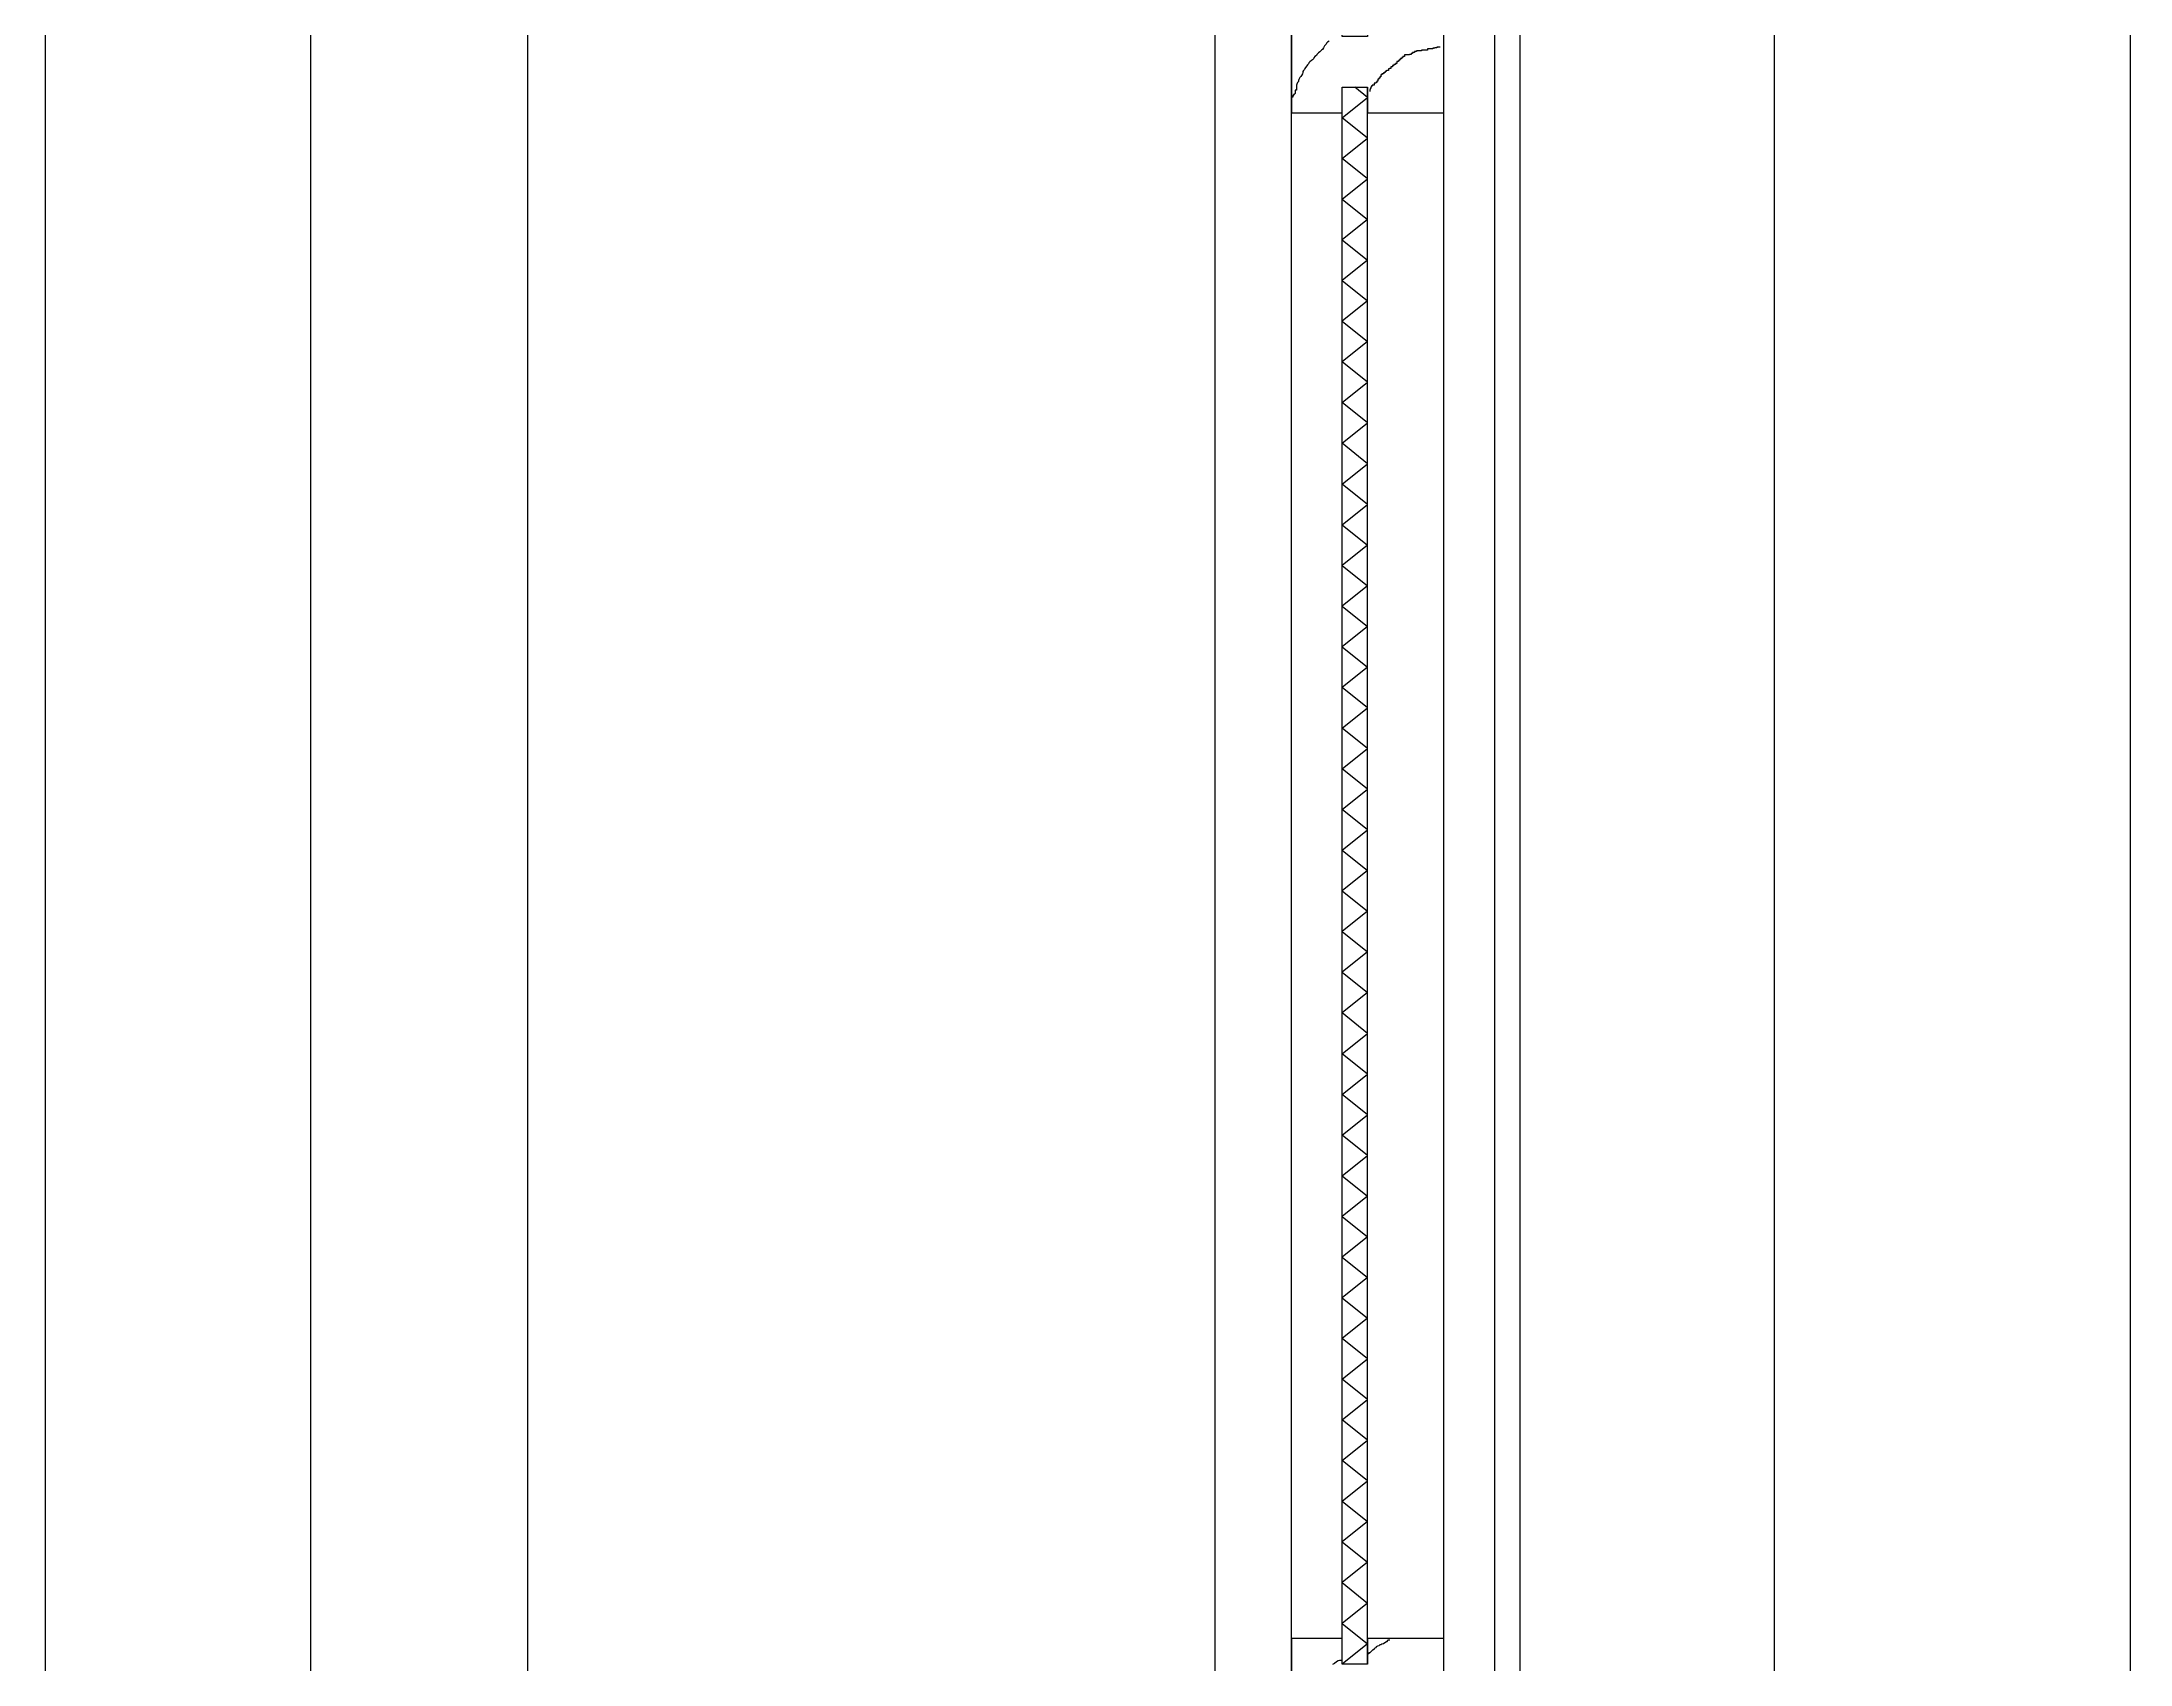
# Model space of a CAD drawing. Header units: metres. Extents: x 237 to 5358, y 156 to 7022.
# Drawn here: x 3638 to 4459, y 2727 to 3365 of the extents above; entities that cross this region are included whole.
import ezdxf

# ---------------------------------------------------------------- set-up
doc = ezdxf.new("R2010")
doc.units = ezdxf.units.M
for name, color, linetype in [('3', 3, 'Continuous'), ('4', 4, 'Continuous'), ('7', 7, 'Continuous'), ('BH', 3, 'Continuous'), ('DIM', 3, 'Continuous')]:
    doc.layers.add(name, color=color, linetype=linetype)
doc.dimstyles.get("Standard").update_dxf_attribs({"dimtxt": 2.5, "dimasz": 2.5, "dimexe": 1.25, "dimexo": 0.625, "dimtad": 1, "dimcen": 2.5, "dimazin": 3, "dimtfac": 1, "dimtmove": 0, "dimatfit": 3})

# ---------------------------------------------------------------- blocks, each defined once
blk = doc.blocks.new('BH2')
at = {"layer": 'BH'}
blk.add_lwpolyline([(0, 32), (5, 28), (0, 24), (5, 20), (0, 16), (5, 12), (0, 8), (5, 4), (0, 0)], dxfattribs=at)
blk = doc.blocks.new('*D1')
for p, q in [((3639.02, 6576.88), (3639.02, 3697.6)), ((3638.77, 3697.6), (3638.52, 3697.6)), ((3639.02, 818.32), (3639.02, 3697.6)), ((3639.02, 3697.6), (3639.02, 3697.6)), ((3639.27, 3697.6), (3639.52, 3697.6))]:
    blk.add_line(p, q)
at = {"layer": 'Defpoints'}
for p in [(3639.02, 6576.88), (3639.02, 3697.6), (3639.02, 818.32)]:
    blk.add_point(p, dxfattribs=at)
at = {"layer": 'DIM', "insert": (3639.02, 3698.725), "char_height": 1, "attachment_point": 5}
blk.add_mtext('2880', dxfattribs=at)
blk = doc.blocks.new('*D51')
for p, q in [((3828.77, 4656.87), (3828.77, 3636.87)), ((3828.52, 3636.87), (3828.27, 3636.87)), ((3828.77, 2616.88), (3828.77, 3636.87)), ((3828.77, 3636.87), (3828.77, 3636.87)), ((3829.02, 3636.87), (3829.27, 3636.87))]:
    blk.add_line(p, q)
at = {"layer": 'Defpoints'}
for p in [(3828.77, 4656.87), (3828.77, 3636.87), (3828.77, 2616.88)]:
    blk.add_point(p, dxfattribs=at)
at = {"layer": 'DIM', "insert": (3828.77, 3637.995), "char_height": 1, "attachment_point": 5}
blk.add_mtext('0', dxfattribs=at)
blk = doc.blocks.new('*D52')
for p, q in [((3743.42, 6056.88), (3743.42, 3736.88)), ((3743.16, 3736.88), (3742.91, 3736.88)), ((3743.41, 1416.88), (3743.41, 3736.88)), ((3743.42, 3736.88), (3743.41, 3736.88)), ((3743.67, 3736.88), (3743.92, 3736.88))]:
    blk.add_line(p, q)
at = {"layer": 'Defpoints'}
for p in [(3743.42, 6056.88), (3743.42, 3736.88), (3743.41, 1416.88)]:
    blk.add_point(p, dxfattribs=at)
at = {"layer": 'DIM', "insert": (3743.415, 3735.755), "char_height": 1, "attachment_point": 5}
blk.add_mtext('2320', dxfattribs=at)

msp = doc.modelspace()

# ---------------------------------------------------------------- linework, layer by layer
at = {"layer": '3'}
msp.add_line((4189.08, 1466.88), (4189.08, 4616.87), dxfattribs=at)
at = {"layer": '4'}
for p, q in [((4099.08, 1366.88), (4099.08, 4716.87)), ((4319.08, 1216.88), (4319.08, 4656.87)), ((4129.08, 1446.88), (4129.08, 4636.87)), ((4209.08, 1446.88), (4209.08, 4636.87))]:
    msp.add_line(p, q, dxfattribs=at)
msp.add_lwpolyline([(4459.08, 6056.88), (4459.08, 2941.04), (4459.08, 1416.88)], dxfattribs=at)
for points in [[(4189.08, 3376.87), (4159.08, 3376.87), (4159.08, 3366.87), (4149.08, 3366.87), (4149.08, 3376.87), (4129.08, 3376.87), (4129.08, 3336.87), (4149.08, 3336.87), (4149.08, 3346.87), (4159.08, 3346.87), (4159.08, 3336.87), (4189.08, 3336.87)], [(4189.08, 2736.87), (4159.08, 2736.87), (4159.08, 2726.87), (4149.08, 2726.87), (4149.08, 2736.87), (4129.08, 2736.87), (4129.08, 2696.87), (4149.08, 2696.87), (4149.08, 2706.87), (4159.08, 2706.87), (4159.08, 2696.87), (4189.08, 2696.87)]]:
    msp.add_lwpolyline(points, close=True, dxfattribs=at)
at = {"layer": '7'}
for p, q in [((4219.08, 1426.88), (4219.08, 4656.87)), ((4149.08, 2726.87), (4149.08, 3346.87)), ((4159.08, 2726.87), (4159.08, 3346.87))]:
    msp.add_line(p, q, dxfattribs=at)
at = {"layer": 'BH'}
for p, q in [((4139.75, 3360.41), (4139.15, 3359.82)), ((4140.34, 3360.8), (4139.75, 3360.41)), ((4140.93, 3361.4), (4140.34, 3360.8)), ((4141.33, 3361.79), (4140.93, 3361.4)), ((4141.73, 3362.39), (4141.33, 3361.79)), ((4142.12, 3363.18), (4141.73, 3362.39)), ((4142.52, 3363.57), (4142.12, 3363.18)), ((4142.71, 3363.77), (4142.52, 3363.57)), ((4142.91, 3364.17), (4142.71, 3363.77)), ((4143.31, 3364.56), (4142.91, 3364.17)), ((4143.9, 3364.96), (4143.31, 3364.56)), ((4176.75, 3360.61), (4176.75, 3360.21)), ((4177.54, 3360.61), (4176.75, 3360.61)), ((4177.54, 3361), (4177.54, 3360.61)), ((4178.33, 3361), (4177.54, 3361)), ((4178.33, 3361.2), (4178.33, 3361)), ((4180.31, 3361.2), (4178.33, 3361.2)), ((4180.31, 3361.4), (4180.31, 3361.2)), ((4182.69, 3361.4), (4180.31, 3361.4)), ((4182.69, 3361.99), (4182.69, 3361.4)), ((4184.67, 3361.99), (4182.69, 3361.99)), ((4184.67, 3362.19), (4184.67, 3361.99)), ((4185.46, 3362.19), (4184.67, 3362.19)), ((4185.46, 3362.39), (4185.46, 3362.19)), ((4186.25, 3362.39), (4185.46, 3362.39)), ((4186.25, 3362.58), (4186.25, 3362.39)), ((4187.64, 3362.58), (4186.25, 3362.58)), ((4133.41, 3352.1), (4133.02, 3351.51)), ((4133.61, 3352.7), (4133.41, 3352.1)), ((4133.81, 3353.49), (4133.61, 3353.09)), ((4133.61, 3353.09), (4133.61, 3352.7)), ((4134.21, 3353.88), (4133.81, 3353.49)), ((4134.4, 3354.28), (4134.21, 3353.88)), ((4134.6, 3354.67), (4134.4, 3354.28)), ((4135.2, 3355.27), (4134.6, 3354.67)), ((4135.39, 3355.66), (4135.2, 3355.27)), ((4135.79, 3356.06), (4135.39, 3355.66)), ((4135.99, 3356.45), (4135.79, 3356.06)), ((4136.38, 3356.85), (4135.99, 3356.45)), ((4136.98, 3357.44), (4136.38, 3356.85)), ((4137.37, 3357.64), (4136.98, 3357.44)), ((4137.77, 3358.04), (4137.37, 3357.64)), ((4137.97, 3358.43), (4137.77, 3358.04)), ((4138.36, 3359.02), (4137.97, 3358.43)), ((4138.96, 3359.42), (4138.36, 3359.02)), ((4139.15, 3359.82), (4138.96, 3359.42)), ((4164.68, 3352.1), (4164.68, 3351.71)), ((4165.27, 3352.1), (4164.68, 3352.1)), ((4165.27, 3352.5), (4165.27, 3352.1)), ((4165.87, 3352.5), (4165.27, 3352.5)), ((4165.87, 3352.89), (4165.87, 3352.5)), ((4166.26, 3352.89), (4165.87, 3352.89)), ((4166.26, 3353.29), (4166.26, 3352.89)), ((4166.66, 3353.29), (4166.26, 3353.29)), ((4166.66, 3353.49), (4166.66, 3353.29)), ((4167.25, 3353.49), (4166.66, 3353.49)), ((4167.25, 3354.08), (4167.25, 3353.49)), ((4167.65, 3354.08), (4167.25, 3354.08)), ((4167.65, 3354.28), (4167.65, 3354.08)), ((4168.24, 3354.28), (4167.65, 3354.28)), ((4168.24, 3354.87), (4168.24, 3354.28)), ((4168.84, 3354.87), (4168.24, 3354.87)), ((4168.84, 3355.46), (4168.84, 3354.87)), ((4169.43, 3355.46), (4168.84, 3355.46)), ((4169.43, 3355.86), (4169.43, 3355.46)), ((4170.02, 3355.86), (4169.43, 3355.86)), ((4170.02, 3356.26), (4170.02, 3355.86)), ((4170.62, 3356.26), (4170.02, 3356.26)), ((4170.62, 3357.05), (4170.62, 3356.26)), ((4171.21, 3357.05), (4170.62, 3357.05)), ((4171.21, 3357.44), (4171.21, 3357.05)), ((4171.61, 3357.44), (4171.21, 3357.44)), ((4171.61, 3357.84), (4171.61, 3357.44)), ((4172, 3357.84), (4171.61, 3357.84)), ((4172, 3358.23), (4172, 3357.84)), ((4172.6, 3358.23), (4172, 3358.23)), ((4172.6, 3358.63), (4172.6, 3358.23)), ((4172.99, 3358.63), (4172.6, 3358.63)), ((4172.99, 3359.02), (4172.99, 3358.63)), ((4173.59, 3359.02), (4172.99, 3359.02)), ((4173.59, 3359.62), (4173.59, 3359.02)), ((4175.56, 3359.62), (4173.59, 3359.62)), ((4175.56, 3359.82), (4175.56, 3359.62)), ((4176.16, 3359.82), (4175.56, 3359.82)), ((4176.16, 3360.21), (4176.16, 3359.82)), ((4176.75, 3360.21), (4176.16, 3360.21)), ((4130.05, 3343.99), (4129.85, 3343.6)), ((4130.05, 3344.19), (4130.05, 3343.99)), ((4130.25, 3344.19), (4130.05, 3344.19)), ((4130.64, 3344.39), (4130.25, 3344.19)), ((4130.64, 3345.77), (4130.64, 3344.39)), ((4131.04, 3345.77), (4130.64, 3345.77)), ((4131.24, 3348.15), (4131.04, 3347.75)), ((4131.04, 3347.75), (4131.04, 3345.77)), ((4131.44, 3348.74), (4131.24, 3348.15)), ((4131.83, 3349.14), (4131.44, 3348.74)), ((4132.03, 3349.93), (4131.83, 3349.53)), ((4131.83, 3349.53), (4131.83, 3349.14)), ((4132.42, 3350.72), (4132.03, 3349.93)), ((4132.82, 3351.11), (4132.42, 3350.72)), ((4133.02, 3351.51), (4132.82, 3351.11)), ((4159.93, 3345.97), (4159.93, 3345.38)), ((4160.13, 3345.97), (4159.93, 3345.97)), ((4159.93, 3345.38), (4160.13, 3345.38)), ((4160.13, 3346.37), (4160.13, 3345.97)), ((4160.33, 3346.37), (4160.13, 3346.37)), ((4160.33, 3346.96), (4160.33, 3346.37)), ((4160.52, 3346.96), (4160.33, 3346.96)), ((4160.52, 3347.36), (4160.52, 3346.96)), ((4160.92, 3347.36), (4160.52, 3347.36)), ((4160.92, 3347.75), (4160.92, 3347.36)), ((4161.71, 3347.75), (4160.92, 3347.75)), ((4161.71, 3348.54), (4161.71, 3347.75)), ((4162.31, 3348.54), (4161.71, 3348.54)), ((4162.31, 3348.74), (4162.31, 3348.54)), ((4162.7, 3348.74), (4162.31, 3348.74)), ((4162.7, 3349.33), (4162.7, 3348.74)), ((4163.1, 3349.33), (4162.7, 3349.33)), ((4163.1, 3350.12), (4163.1, 3349.33)), ((4163.49, 3350.12), (4163.1, 3350.12)), ((4163.89, 3350.52), (4163.49, 3350.52)), ((4163.49, 3350.52), (4163.49, 3350.12)), ((4163.89, 3350.92), (4163.89, 3350.52)), ((4164.28, 3350.92), (4163.89, 3350.92)), ((4164.28, 3351.71), (4164.28, 3350.92)), ((4164.68, 3351.71), (4164.28, 3351.71)), ((4129.26, 3343.01), (4129.06, 3342.81)), ((4129.06, 3342.81), (4129.06, 3341.62)), ((4129.65, 3343.01), (4129.26, 3343.01)), ((4129.85, 3343.6), (4129.65, 3343.6)), ((4129.65, 3343.6), (4129.65, 3343.01)), ((4167.06, 2736.23), (4166.46, 2735.64)), ((4167.85, 2736.23), (4167.06, 2736.23)), ((4146.87, 2727.73), (4146.08, 2727.14)), ((4147.46, 2728.12), (4146.87, 2727.73)), ((4148.06, 2728.32), (4147.46, 2728.12)), ((4148.65, 2728.32), (4148.06, 2728.32)), ((4159.54, 2730.89), (4159.34, 2730.89)), ((4159.34, 2730.89), (4159.34, 2730.69)), ((4159.93, 2731.29), (4159.54, 2731.29)), ((4159.54, 2731.29), (4159.54, 2730.89)), ((4160.33, 2731.68), (4159.93, 2731.29)), ((4160.72, 2732.08), (4160.33, 2731.68)), ((4161.12, 2732.47), (4160.72, 2732.08)), ((4161.51, 2732.47), (4161.12, 2732.47)), ((4161.91, 2733.07), (4161.51, 2732.67)), ((4161.51, 2732.67), (4161.51, 2732.47)), ((4162.31, 2733.27), (4161.91, 2733.07)), ((4162.5, 2733.66), (4162.31, 2733.27)), ((4162.9, 2733.86), (4162.5, 2733.66)), ((4163.49, 2734.06), (4162.9, 2733.86)), ((4163.89, 2734.45), (4163.49, 2734.06)), ((4164.28, 2734.45), (4163.89, 2734.45)), ((4164.68, 2734.65), (4164.28, 2734.45)), ((4165.27, 2734.85), (4164.68, 2734.65)), ((4165.87, 2735.24), (4165.27, 2734.85)), ((4166.46, 2735.64), (4165.87, 2735.24)), ((4146.08, 2727.14), (4145.29, 2726.74))]:
    msp.add_line(p, q, dxfattribs=at)
for points in [[(4149.08, 3302.87), (4159.08, 3310.87), (4149.08, 3318.87), (4159.08, 3326.87), (4149.08, 3334.87), (4159.08, 3342.87), (4154.08, 3346.87)], [(4149.08, 2726.87), (4149.08, 2726.88)]]:
    msp.add_lwpolyline(points, dxfattribs=at)

# ---------------------------------------------------------------- block references
at = {"layer": '3', "xscale": 2, "yscale": 2, "zscale": 2}
for p in [(4149.08, 3238.87), (4149.08, 3110.87), (4149.08, 2982.87), (4149.08, 2854.87), (4149.08, 2726.87)]:
    msp.add_blockref('BH2', p, dxfattribs=at)
at = {"layer": '3', "xscale": -2, "yscale": 2, "zscale": 2, "rotation": 180}
for p in [(4149.08, 3238.87), (4149.08, 3110.87), (4149.08, 2982.87), (4149.08, 2854.87)]:
    msp.add_blockref('BH2', p, dxfattribs=at)

# ---------------------------------------------------------------- dimensions: what is measured, and where the dimension line sits
at = {"layer": 'DIM'}
for base, p1, p2, text, picture, middle in [((3639.02, 3697.6), (3639.02, 6576.88), (3639.02, 818.32), '2880', '*D1', (3639.02, 3698.725)), ((3743.42, 3736.88), (3743.42, 6056.88), (3743.41, 1416.88), '2320', '*D52', (3743.415, 3735.755))]:
    dim = msp.add_linear_dim(base=base, p1=p1, p2=p2, text=text, dimstyle='Standard', dxfattribs=at)
    dim.commit()
    dim.dimension.update_dxf_attribs({"geometry": picture, "text_midpoint": middle})
dim = msp.add_linear_dim(base=(3828.77, 3636.87), p1=(3828.77, 4656.87), p2=(3828.77, 2616.88), dimstyle='Standard', dxfattribs=at)
dim.commit()
dim.dimension.update_dxf_attribs({"geometry": '*D51', "text_midpoint": (3828.77, 3637.995)})

doc.saveas('drawing.dxf')
